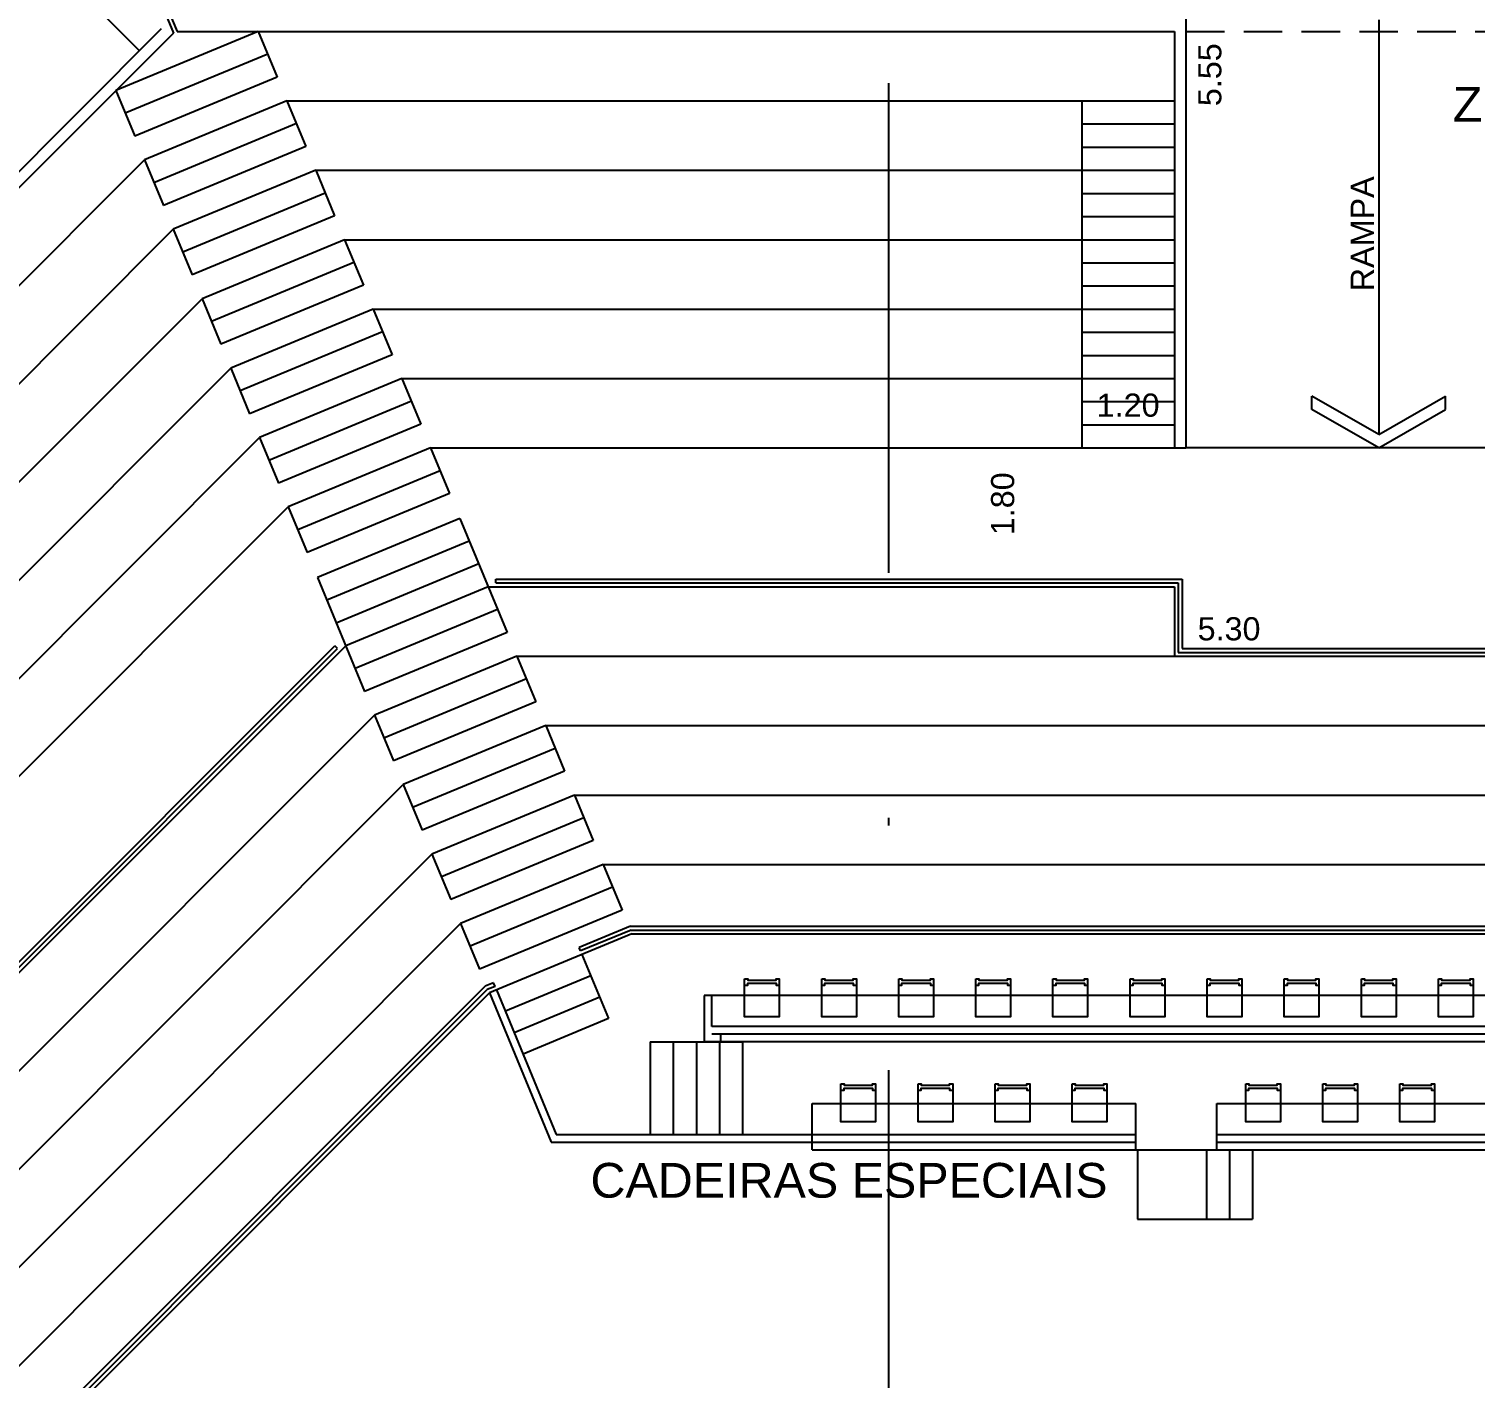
# Model space of a CAD drawing. Extents: x 652 to 872, y -56 to 210.
# Drawn here: x 760.35 to 779.11, y 154.82 to 172.31 of the extents above; entities that cross this region are included whole.
import ezdxf

# ---------------------------------------------------------------- set-up
doc = ezdxf.new("R2010")
doc.units = 0
doc.header["$LTSCALE"] = 2
doc.header["$PDMODE"] = 3
doc.linetypes.add('DASHDOT2', pattern=[12.7, 6.35, -3.175, 0, -3.175])
doc.linetypes.add('HIDDEN', pattern=[0.375, 0.25, -0.125])
doc.layers.get('0').update_dxf_attribs({"linetype": 'CONTINUOUS'})
doc.layers.get('DEFPOINTS').update_dxf_attribs({"linetype": 'CONTINUOUS'})
for name, color, linetype in [('01', 1, 'CONTINUOUS'), ('ARQUIBANCADA-ARY', 2, 'CONTINUOUS'), ('ESQUADRIA-ARY', 2, 'CONTINUOUS'), ('INDIC-CORTE-TBS', 4, 'DASHDOT2'), ('MOBILIÁRIO-ARY', 7, 'CONTINUOUS'), ('PAREDE-ALTA-ARY', 1, 'CONTINUOUS'), ('RAMPA-INT-ARY', 7, 'CONTINUOUS'), ('TEXTO-PB-COR-ARY', 12, 'CONTINUOUS'), ('TEXTO-PB-COTAS-ARY', 12, 'CONTINUOUS')]:
    doc.layers.add(name, color=color, linetype=linetype)
doc.styles.add('ARIAL', font='arial.ttf', dxfattribs={"height": 0.5})
doc.styles.add('SEM_ESCALA', font='arial.ttf')
doc.dimstyles.new('DIMTIC100-ARY', dxfattribs={"dimtxt": 0.3, "dimasz": 0.12, "dimexe": 0.1, "dimexo": 0.15, "dimgap": 0.1, "dimtad": 1, "dimjust": 1, "dimtoh": 1, "dimrnd": 0.01, "dimzin": 0, "dimdsep": 46, "dimtxsty": 'SEM_ESCALA', "dimblk1": 'NONE', "dimblk2": 'NONE', "dimsah": 1, "dimcen": -0.1, "dimdle": 0.06, "dimse1": 1, "dimse2": 1, "dimsd1": 1, "dimsd2": 1, "dimclrd": 1, "dimclre": 1, "dimclrt": 2, "dimadec": 0, "dimazin": 0, "dimtfac": 1, "dimtix": 1, "dimtmove": 2, "dimatfit": 3, "dimldrblk": 'NONE', "dimfxl": 1, "dimtolj": 1, "dimtzin": 0, "dimarcsym": 0})

# ---------------------------------------------------------------- blocks, each defined once
blk = doc.blocks.new('*D109')
at = {"layer": 'DEFPOINTS', "color": 0, "linetype": 'ByBlock', "ltscale": 0.5}
for p in [(775.36, 185.124), (775.36, 172.277), (775.956, 172.277)]:
    blk.add_point(p, dxfattribs=at)
at = {"color": 2, "linetype": 'ByBlock', "ltscale": 0.5, "insert": (775.702, 184.281), "char_height": 0.3, "attachment_point": 5, "rotation": 90, "style": 'SEM_ESCALA'}
blk.add_mtext('\\A1;12.85', dxfattribs=at)
blk = doc.blocks.new('_NONE')
at = {"color": 0, "linetype": 'ByBlock', "ltscale": 0.5}
blk.add_circle((0, 0), 0.25, dxfattribs=at)
blk = doc.blocks.new('*D124')
at = {"layer": 'DEFPOINTS', "color": 0, "linetype": 'ByBlock', "ltscale": 0.5}
for p in [(775.36, 172.427), (775.36, 166.877), (775.924, 166.877)]:
    blk.add_point(p, dxfattribs=at)
at = {"color": 2, "linetype": 'ByBlock', "ltscale": 0.5, "insert": (775.671, 171.716), "char_height": 0.3, "attachment_point": 5, "rotation": 90, "style": 'SEM_ESCALA'}
blk.add_mtext('\\A1;5.55', dxfattribs=at)
blk = doc.blocks.new('*D125')
at = {"layer": 'DEFPOINTS', "color": 0, "linetype": 'ByBlock', "ltscale": 0.5}
for p in [(774.01, 166.877), (773.237, 165.077), (774.01, 165.077)]:
    blk.add_point(p, dxfattribs=at)
at = {"color": 2, "linetype": 'ByBlock', "ltscale": 0.5, "insert": (772.984, 166.153), "char_height": 0.3, "attachment_point": 5, "rotation": 90, "style": 'SEM_ESCALA'}
blk.add_mtext('\\A1;1.80', dxfattribs=at)
blk = doc.blocks.new('*D126')
at = {"layer": 'DEFPOINTS', "color": 0, "linetype": 'ByBlock', "ltscale": 0.5}
for p in [(775.21, 164.177), (780.51, 164.277), (780.51, 164.177)]:
    blk.add_point(p, dxfattribs=at)
at = {"color": 2, "linetype": 'ByBlock', "ltscale": 0.5, "insert": (775.919, 164.53), "char_height": 0.3, "attachment_point": 5, "style": 'SEM_ESCALA'}
blk.add_mtext('\\A1;5.30', dxfattribs=at)
blk = doc.blocks.new('*D127')
at = {"layer": 'DEFPOINTS', "color": 0, "linetype": 'ByBlock', "ltscale": 0.5}
for p in [(775.21, 167.177), (774.01, 166.877), (775.21, 166.877)]:
    blk.add_point(p, dxfattribs=at)
at = {"color": 2, "linetype": 'ByBlock', "ltscale": 0.5, "insert": (774.61, 167.43), "char_height": 0.3, "attachment_point": 5, "style": 'SEM_ESCALA'}
blk.add_mtext('\\A1;1.20', dxfattribs=at)

msp = doc.modelspace()

# ---------------------------------------------------------------- linework, layer by layer
at = {"color": 0}
for points in [[(769.635, 159.992), (769.675, 159.992), (769.675, 159.977), (770.045, 159.977), (770.045, 159.992), (770.085, 159.992), (770.085, 159.502), (769.635, 159.502)], [(770.635, 159.992), (770.675, 159.992), (770.675, 159.977), (771.045, 159.977), (771.045, 159.992), (771.085, 159.992), (771.085, 159.502), (770.635, 159.502)], [(771.635, 159.992), (771.675, 159.992), (771.675, 159.977), (772.045, 159.977), (772.045, 159.992), (772.085, 159.992), (772.085, 159.502), (771.635, 159.502)], [(772.635, 159.992), (772.675, 159.992), (772.675, 159.977), (773.045, 159.977), (773.045, 159.992), (773.085, 159.992), (773.085, 159.502), (772.635, 159.502)], [(773.635, 159.992), (773.675, 159.992), (773.675, 159.977), (774.045, 159.977), (774.045, 159.992), (774.085, 159.992), (774.085, 159.502), (773.635, 159.502)], [(774.635, 159.992), (774.675, 159.992), (774.675, 159.977), (775.045, 159.977), (775.045, 159.992), (775.085, 159.992), (775.085, 159.502), (774.635, 159.502)], [(775.635, 159.992), (775.675, 159.992), (775.675, 159.977), (776.045, 159.977), (776.045, 159.992), (776.085, 159.992), (776.085, 159.502), (775.635, 159.502)], [(776.635, 159.992), (776.675, 159.992), (776.675, 159.977), (777.045, 159.977), (777.045, 159.992), (777.085, 159.992), (777.085, 159.502), (776.635, 159.502)], [(777.635, 159.992), (777.675, 159.992), (777.675, 159.977), (778.045, 159.977), (778.045, 159.992), (778.085, 159.992), (778.085, 159.502), (777.635, 159.502)], [(778.635, 159.992), (778.675, 159.992), (778.675, 159.977), (779.045, 159.977), (779.045, 159.992), (779.085, 159.992), (779.085, 159.502), (778.635, 159.502)], [(770.885, 158.632), (770.925, 158.632), (770.925, 158.616), (771.295, 158.616), (771.295, 158.632), (771.335, 158.632), (771.335, 158.142), (770.885, 158.142)], [(771.885, 158.632), (771.925, 158.632), (771.925, 158.616), (772.295, 158.616), (772.295, 158.632), (772.335, 158.632), (772.335, 158.142), (771.885, 158.142)], [(772.885, 158.632), (772.925, 158.632), (772.925, 158.616), (773.295, 158.616), (773.295, 158.632), (773.335, 158.632), (773.335, 158.142), (772.885, 158.142)], [(773.885, 158.632), (773.925, 158.632), (773.925, 158.616), (774.295, 158.616), (774.295, 158.632), (774.335, 158.632), (774.335, 158.142), (773.885, 158.142)], [(776.135, 158.632), (776.175, 158.632), (776.175, 158.616), (776.545, 158.616), (776.545, 158.632), (776.585, 158.632), (776.585, 158.142), (776.135, 158.142)], [(777.135, 158.632), (777.175, 158.632), (777.175, 158.616), (777.545, 158.616), (777.545, 158.632), (777.585, 158.632), (777.585, 158.142), (777.135, 158.142)], [(778.135, 158.632), (778.175, 158.632), (778.175, 158.616), (778.545, 158.616), (778.545, 158.632), (778.585, 158.632), (778.585, 158.142), (778.135, 158.142)]]:
    msp.add_lwpolyline(points, close=True, dxfattribs=at)
at = {"layer": '01', "linetype": 'Continuous', "ltscale": 3.5}
for p, q in [((769.21, 159.377), (769.21, 159.777)), ((786.51, 159.377), (769.21, 159.377)), ((786.51, 159.277), (769.21, 159.277)), ((770.51, 157.977), (774.71, 157.977)), ((775.76, 157.977), (779.96, 157.977)), ((770.51, 157.877), (774.71, 157.877)), ((775.76, 157.877), (779.96, 157.877))]:
    msp.add_line(p, q, dxfattribs=at)
at = {"layer": '01', "linetype": 'HIDDEN', "ltscale": 3.5}
msp.add_line((769.325, 159.177), (769.325, 159.277), dxfattribs=at)
at = {"layer": 'ARQUIBANCADA-ARY'}
for p, q in [((763.327, 172.277), (761.479, 171.512)), ((763.327, 172.277), (763.572, 171.686)), ((763.449, 171.982), (761.601, 171.216)), ((763.572, 171.686), (761.724, 170.921)), ((761.479, 171.512), (761.724, 170.921)), ((763.699, 171.377), (761.852, 170.612)), ((763.699, 171.377), (763.944, 170.786)), ((763.699, 171.377), (775.21, 171.377)), ((774.01, 171.377), (774.01, 166.877)), ((763.822, 171.082), (761.974, 170.316)), ((774.01, 171.077), (775.21, 171.077)), ((763.944, 170.786), (762.097, 170.021)), ((774.01, 170.777), (775.21, 170.777)), ((753.712, 162.473), (761.852, 170.612)), ((761.852, 170.612), (762.097, 170.021)), ((764.072, 170.477), (762.225, 169.712)), ((764.072, 170.477), (764.317, 169.886)), ((764.072, 170.477), (775.21, 170.477)), ((764.195, 170.182), (762.347, 169.416)), ((774.01, 170.177), (775.21, 170.177)), ((764.317, 169.886), (762.469, 169.121)), ((774.01, 169.877), (775.21, 169.877)), ((754.349, 161.836), (762.225, 169.712)), ((762.225, 169.712), (762.469, 169.121)), ((764.445, 169.577), (762.597, 168.812)), ((764.445, 169.577), (764.69, 168.986)), ((764.445, 169.577), (775.21, 169.577)), ((764.568, 169.282), (762.72, 168.516)), ((774.01, 169.277), (775.21, 169.277)), ((764.69, 168.986), (762.842, 168.221)), ((774.01, 168.977), (775.21, 168.977)), ((754.985, 161.2), (762.597, 168.812)), ((762.597, 168.812), (762.842, 168.221)), ((764.818, 168.677), (762.97, 167.912)), ((764.818, 168.677), (765.063, 168.086)), ((764.818, 168.677), (775.21, 168.677)), ((764.94, 168.382), (763.093, 167.616)), ((774.01, 168.377), (775.21, 168.377)), ((765.063, 168.086), (763.215, 167.321)), ((774.01, 168.077), (775.21, 168.077)), ((755.622, 160.563), (762.97, 167.912)), ((762.97, 167.912), (763.215, 167.321)), ((765.191, 167.777), (763.343, 167.012)), ((765.191, 167.777), (765.436, 167.186)), ((765.191, 167.777), (775.21, 167.777)), ((765.313, 167.482), (763.465, 166.716)), ((774.01, 167.477), (775.21, 167.477)), ((765.436, 167.186), (763.588, 166.421)), ((774.01, 167.177), (775.21, 167.177)), ((756.258, 159.927), (763.343, 167.012)), ((763.343, 167.012), (763.588, 166.421)), ((765.563, 166.877), (763.716, 166.112)), ((765.563, 166.877), (765.808, 166.286)), ((765.563, 166.877), (775.21, 166.877)), ((765.686, 166.582), (763.838, 165.816)), ((765.808, 166.286), (763.961, 165.521)), ((756.894, 159.291), (763.716, 166.112)), ((763.716, 166.112), (763.961, 165.521)), ((765.942, 165.964), (764.094, 165.199)), ((765.942, 165.964), (766.554, 164.486)), ((766.064, 165.668), (764.216, 164.903)), ((766.187, 165.373), (764.339, 164.607)), ((764.094, 165.199), (764.706, 163.721)), ((766.309, 165.077), (764.461, 164.312)), ((766.309, 165.077), (775.21, 165.077)), ((775.21, 165.077), (775.21, 164.177)), ((775.26, 165.127), (775.26, 164.227)), ((775.31, 165.177), (775.31, 164.277)), ((766.431, 164.782), (764.584, 164.016)), ((766.554, 164.486), (764.706, 163.721)), ((758.167, 158.018), (764.461, 164.312)), ((766.682, 164.177), (764.834, 163.412)), ((766.682, 164.177), (766.927, 163.586)), ((766.682, 164.177), (775.21, 164.177)), ((775.21, 164.177), (780.51, 164.177)), ((775.26, 164.227), (780.46, 164.227)), ((775.31, 164.277), (780.41, 164.277)), ((766.804, 163.882), (764.957, 163.116)), ((766.927, 163.586), (765.079, 162.821)), ((758.804, 157.381), (764.834, 163.412)), ((764.834, 163.412), (765.079, 162.821)), ((767.055, 163.277), (765.207, 162.512)), ((767.055, 163.277), (767.3, 162.686)), ((767.055, 163.277), (788.666, 163.277)), ((767.177, 162.982), (765.329, 162.216)), ((767.3, 162.686), (765.452, 161.921)), ((749.926, 147.23), (765.207, 162.512)), ((765.207, 162.512), (765.452, 161.921)), ((767.427, 162.377), (765.58, 161.612)), ((767.427, 162.377), (767.672, 161.786)), ((767.427, 162.377), (788.293, 162.377)), ((767.55, 162.082), (765.702, 161.316)), ((767.672, 161.786), (765.825, 161.021)), ((750.826, 146.858), (765.58, 161.612)), ((765.58, 161.612), (765.825, 161.021)), ((767.8, 161.477), (765.952, 160.712)), ((767.8, 161.477), (787.92, 161.477)), ((767.8, 161.477), (768.045, 160.886)), ((767.923, 161.182), (766.075, 160.416)), ((768.045, 160.886), (766.197, 160.121)), ((751.726, 146.485), (765.952, 160.712)), ((765.952, 160.712), (766.197, 160.121)), ((768.173, 160.577), (766.325, 159.812)), ((768.173, 160.577), (787.547, 160.577)), ((767.526, 160.309), (767.871, 159.478)), ((767.641, 160.032), (766.532, 159.573)), ((766.418, 159.85), (767.193, 157.977)), ((752.626, 146.112), (766.325, 159.812)), ((766.325, 159.812), (767.127, 157.877)), ((767.756, 159.755), (766.647, 159.296)), ((767.871, 159.478), (766.762, 159.019)), ((768.41, 159.177), (769.61, 159.177)), ((768.41, 159.177), (768.41, 157.977)), ((768.71, 159.177), (768.71, 157.977)), ((769.01, 159.177), (769.01, 157.977)), ((769.31, 159.177), (769.31, 157.977)), ((769.61, 159.177), (769.61, 157.977)), ((767.193, 157.977), (770.51, 157.977)), ((767.127, 157.877), (770.51, 157.877)), ((774.71, 157.777), (775.76, 157.777)), ((774.731, 157.777), (774.731, 156.877)), ((775.625, 157.777), (775.625, 156.877)), ((775.925, 157.777), (775.925, 156.877)), ((776.225, 157.777), (776.225, 156.877))]:
    msp.add_line(p, q, dxfattribs=at)
at = {"layer": 'ARQUIBANCADA-ARY', "linetype": 'HIDDEN'}
msp.add_line((775.36, 172.277), (780.36, 172.277), dxfattribs=at)
at = {"layer": 'ARQUIBANCADA-ARY', "ltscale": 3.5}
msp.add_line((774.731, 156.877), (776.225, 156.877), dxfattribs=at)
at = {"layer": 'ESQUADRIA-ARY'}
for p, q in [((766.409, 165.127), (766.409, 165.177)), ((766.409, 165.177), (775.31, 165.177)), ((766.409, 165.127), (775.26, 165.127)), ((758.026, 158.018), (764.32, 164.312)), ((758.097, 158.018), (764.355, 164.276)), ((764.355, 164.276), (764.32, 164.312)), ((768.153, 160.677), (767.488, 160.402)), ((768.163, 160.627), (767.507, 160.356)), ((768.153, 160.677), (787.567, 160.677)), ((768.163, 160.627), (787.557, 160.627)), ((767.507, 160.356), (767.488, 160.402)), ((752.541, 146.169), (766.269, 159.897)), ((752.583, 146.14), (766.297, 159.854)), ((766.379, 159.942), (766.269, 159.897)), ((766.398, 159.896), (766.297, 159.854)), ((766.398, 159.896), (766.379, 159.942))]:
    msp.add_line(p, q, dxfattribs=at)
at = {"layer": 'INDIC-CORTE-TBS', "ltscale": 0.5}
msp.add_line((771.504, 62.858), (771.504, 210.116), dxfattribs=at)
at = {"layer": 'MOBILIÁRIO-ARY'}
for p, q in [((761.786, 172.026), (754.542, 179.27)), ((786.61, 159.777), (769.11, 159.777)), ((769.11, 159.777), (769.11, 159.177)), ((786.61, 159.177), (769.11, 159.177)), ((770.51, 158.377), (774.71, 158.377)), ((770.51, 157.777), (770.51, 158.377)), ((774.71, 157.777), (774.71, 158.377)), ((775.76, 158.377), (779.96, 158.377)), ((775.76, 157.777), (775.76, 158.377)), ((770.51, 157.777), (774.71, 157.777)), ((775.76, 157.777), (779.96, 157.777))]:
    msp.add_line(p, q, dxfattribs=at)
for points in [[(769.635, 159.912), (769.675, 159.912), (769.675, 159.936), (770.045, 159.936), (770.045, 159.912), (770.085, 159.912)], [(770.635, 159.912), (770.675, 159.912), (770.675, 159.936), (771.045, 159.936), (771.045, 159.912), (771.085, 159.912)], [(771.635, 159.912), (771.675, 159.912), (771.675, 159.936), (772.045, 159.936), (772.045, 159.912), (772.085, 159.912)], [(772.635, 159.912), (772.675, 159.912), (772.675, 159.936), (773.045, 159.936), (773.045, 159.912), (773.085, 159.912)], [(773.635, 159.912), (773.675, 159.912), (773.675, 159.936), (774.045, 159.936), (774.045, 159.912), (774.085, 159.912)], [(774.635, 159.912), (774.675, 159.912), (774.675, 159.936), (775.045, 159.936), (775.045, 159.912), (775.085, 159.912)], [(775.635, 159.912), (775.675, 159.912), (775.675, 159.936), (776.045, 159.936), (776.045, 159.912), (776.085, 159.912)], [(776.635, 159.912), (776.675, 159.912), (776.675, 159.936), (777.045, 159.936), (777.045, 159.912), (777.085, 159.912)], [(777.635, 159.912), (777.675, 159.912), (777.675, 159.936), (778.045, 159.936), (778.045, 159.912), (778.085, 159.912)], [(778.635, 159.912), (778.675, 159.912), (778.675, 159.936), (779.045, 159.936), (779.045, 159.912), (779.085, 159.912)], [(770.885, 158.552), (770.925, 158.552), (770.925, 158.576), (771.295, 158.576), (771.295, 158.552), (771.335, 158.552)], [(771.885, 158.552), (771.925, 158.552), (771.925, 158.576), (772.295, 158.576), (772.295, 158.552), (772.335, 158.552)], [(772.885, 158.552), (772.925, 158.552), (772.925, 158.576), (773.295, 158.576), (773.295, 158.552), (773.335, 158.552)], [(773.885, 158.552), (773.925, 158.552), (773.925, 158.576), (774.295, 158.576), (774.295, 158.552), (774.335, 158.552)], [(776.135, 158.552), (776.175, 158.552), (776.175, 158.576), (776.545, 158.576), (776.545, 158.552), (776.585, 158.552)], [(777.135, 158.552), (777.175, 158.552), (777.175, 158.576), (777.545, 158.576), (777.545, 158.552), (777.585, 158.552)], [(778.135, 158.552), (778.175, 158.552), (778.175, 158.576), (778.545, 158.576), (778.545, 158.552), (778.585, 158.552)]]:
    msp.add_lwpolyline(points, dxfattribs=at)
at = {"layer": 'PAREDE-ALTA-ARY'}
for p, q in [((760.822, 175.646), (762.226, 172.255)), ((760.868, 175.665), (762.273, 172.274)), ((775.36, 172.527), (775.36, 166.877)), ((762.226, 172.255), (753.078, 163.107)), ((762.069, 172.309), (756.119, 166.359)), ((762.273, 172.274), (775.21, 172.274)), ((775.21, 172.274), (775.21, 166.877)), ((775.21, 166.877), (775.36, 166.877))]:
    msp.add_line(p, q, dxfattribs=at)
at = {"layer": 'RAMPA-INT-ARY'}
for p, q in [((777.86, 172.427), (777.86, 167.05)), ((776.994, 167.377), (776.994, 167.55)), ((777.86, 167.05), (776.994, 167.55)), ((777.86, 167.05), (778.726, 167.55)), ((778.726, 167.377), (778.726, 167.55)), ((777.86, 166.877), (776.994, 167.377)), ((777.86, 166.877), (778.726, 167.377)), ((780.36, 166.877), (775.36, 166.877))]:
    msp.add_line(p, q, dxfattribs=at)

# ---------------------------------------------------------------- texts
at = {"layer": 'TEXTO-PB-COR-ARY', "style": 'ARIAL'}
for s, p in [('Z15', (778.821, 171.107)), ('CADEIRAS ESPECIAIS', (767.636, 157.157))]:
    msp.add_text(s, height=0.45, dxfattribs=at).set_placement(p)
msp.add_text('RAMPA', height=0.3, rotation=90, dxfattribs=at).set_placement((777.797, 168.908))

# ---------------------------------------------------------------- dimensions: what is measured, and where the dimension line sits
at = {"layer": 'TEXTO-PB-COTAS-ARY', "ltscale": 0.5}
for base, p1, p2, picture, middle in [((775.956, 172.277), (775.36, 185.124), (775.36, 172.277), '*D109', (775.702, 184.281)), ((775.924, 166.877), (775.36, 172.427), (775.36, 166.877), '*D124', (775.671, 171.716)), ((773.237, 165.077), (774.01, 166.877), (774.01, 165.077), '*D125', (772.984, 166.153))]:
    dim = msp.add_linear_dim(base=base, p1=p1, p2=p2, angle=90, dimstyle='DIMTIC100-ARY', dxfattribs=at)
    dim.commit()
    dim.dimension.update_dxf_attribs({"geometry": picture, "text_midpoint": middle})
for base, p1, p2, picture, middle in [((775.21, 167.177), (774.01, 166.877), (775.21, 166.877), '*D127', (774.61, 167.43)), ((780.51, 164.277), (775.21, 164.177), (780.51, 164.177), '*D126', (775.919, 164.53))]:
    dim = msp.add_linear_dim(base=base, p1=p1, p2=p2, dimstyle='DIMTIC100-ARY', dxfattribs=at)
    dim.commit()
    dim.dimension.update_dxf_attribs({"geometry": picture, "text_midpoint": middle})

doc.saveas('drawing.dxf')
